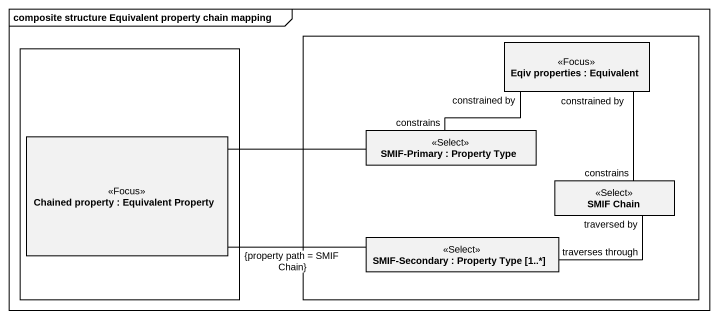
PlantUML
@startuml
mainframe composite structure Equivalent property chain mapping
rectangle " " as rectangle1 {
  rectangle "Chained property : Equivalent Property" as Chained_property <<Focus>>
}
rectangle " " as rectangle2 {
  rectangle "Eqiv properties : Equivalent" as Eqiv_properties <<Focus>>
  rectangle "SMIF-Primary : Property Type" as SMIF_Primary <<Select>>
  rectangle "SMIF Chain" as SMIF_Chain <<Select>>
  rectangle "SMIF-Secondary : Property Type [1..*]" as SMIF_Secondary <<Select>>
}
Chained_property -right- SMIF_Primary
Chained_property "{property path = SMIF Chain}" -right- SMIF_Secondary
SMIF_Primary "constrains" -up- "constrained by" Eqiv_properties
SMIF_Chain "constrains" -up- "constrained by" Eqiv_properties
SMIF_Secondary "traverses through" -right- "traversed by" SMIF_Chain
@enduml
